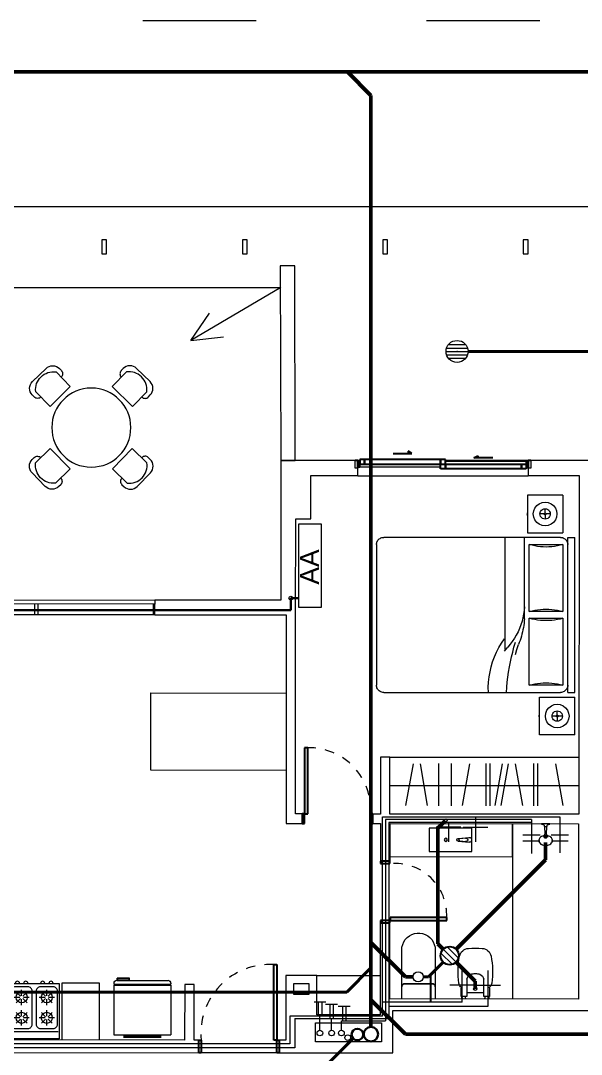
# Model space of a CAD drawing. Header units: millimetres. Extents: x 539 to 842, y -453 to -96.
# Drawn here: x 814.5 to 820.43, y -354.42 to -343.48 of the extents above; entities that cross this region are included whole.
import ezdxf

# ---------------------------------------------------------------- set-up
doc = ezdxf.new("R2010")
doc.units = ezdxf.units.MM
doc.header["$LTSCALE"] = 0.1
for name, pattern in [('ACAD_ISO02W100', [15, 12, -3]), ('ACAD_ISO03W100', [30, 12, -18]), ('CONTINUA', [0]), ('Trazo', [0.00635, 0.003175, -0.003175])]:
    doc.linetypes.add(name, pattern=pattern)
doc.layers.get('0').update_dxf_attribs({"lineweight": 5})
for name, color, linetype, lineweight in [('00-Agua Caliente', 1, 'Continuous', 20), ('00-Agua Fria', 5, 'ACAD_ISO02W100', 20), ('A-DETL-GENF', 7, 'Continuous', 5), ('A-DOOR', 7, 'Continuous', 5), ('A-DOOR-FRAM', 7, 'Continuous', 5), ('A-GLAZ', 7, 'Continuous', 5), ('A-GLAZ-CWMG', 7, 'Continuous', 5), ('A-GLAZ-SILL', 7, 'Continuous', 5), ('A-WALL', 7, 'Continuous', 5), ('Arq-Equipamiento', 250, 'Continuous', 5), ('MUEBLES', 250, 'Continuous', 5), ('P-SANR-FIXT', 7, 'Continuous', 5)]:
    doc.layers.add(name, color=color, linetype=linetype, lineweight=lineweight)
doc.layers.add('00-Pluvial', color=40, linetype='Continuous')
doc.layers.add('00-Secundario', color=24, linetype='Continuous')
doc.layers.add('00-Primario', color=7, linetype='Continuous', true_color=0xff2400)
doc.layers.add('A-DOOR-HDLN', color=5, linetype='Trazo', lineweight=5, true_color=0x0000ff)
doc.styles.get("Standard").update_dxf_attribs({"font": 'arial.ttf'})

# ---------------------------------------------------------------- blocks, each defined once
blk = doc.blocks.new('Family6 - Puerta OBLAK - Baño-2882893-1-TORRE-ARQ-PB')
at = {"layer": 'A-DOOR', "color": 8, "lineweight": 25}
for p, q in [((-0.3, 0.05), (-0.325, 0.05)), ((-0.325, 0.05), (-0.325, -0.05)), ((-0.3, -0.05), (-0.3, 0.05)), ((0.325, 0.05), (0.3, 0.05)), ((0.3, 0.05), (0.3, -0.05)), ((0.325, -0.05), (0.325, 0.05)), ((-0.325, -0.05), (-0.3, -0.05)), ((-0.3, -0.051), (-0.3, -0.651)), ((-0.268, -0.051), (-0.3, -0.051)), ((-0.268, -0.651), (-0.268, -0.051)), ((0.3, -0.05), (0.325, -0.05)), ((-0.3, -0.651), (-0.268, -0.651))]:
    blk.add_line(p, q, dxfattribs=at)
at = {"layer": 'A-DOOR-HDLN', "color": 8}
blk.add_arc((-0.244, -0.105), 0.546, 267.4017, 5.688, dxfattribs=at)
blk = doc.blocks.new('Family5 - Puerta OPBLAK - Dormitorio-2880729-1-TORRE-ARQ-PB')
at = {"layer": 'A-DOOR', "color": 8, "lineweight": 25}
for p, q in [((-0.35, 0.05), (-0.375, 0.05)), ((-0.375, 0.05), (-0.375, -0.05)), ((-0.35, -0.05), (-0.35, 0.05)), ((0.375, 0.05), (0.35, 0.05)), ((0.35, 0.05), (0.35, -0.05)), ((0.375, -0.05), (0.375, 0.05)), ((-0.375, -0.05), (-0.35, -0.05)), ((0.35, -0.05), (0.315, -0.05)), ((0.315, -0.05), (0.315, -0.75)), ((0.35, -0.75), (0.35, -0.05)), ((0.35, -0.05), (0.375, -0.05)), ((0.315, -0.75), (0.35, -0.75))]:
    blk.add_line(p, q, dxfattribs=at)
at = {"layer": 'A-DOOR-HDLN', "color": 8}
blk.add_arc((0.302, -0.097), 0.653, 175.8984, 271.164, dxfattribs=at)
blk = doc.blocks.new('Doors_Sliding_Milgard_Aluminum-Series_2-Panels - PV 2_50 X 2_10-2402500-1-TORRE-ARQ-PB')
at = {"layer": 'A-DOOR', "color": 8}
for p, q in [((1.192, 0.078), (-1.308, 0.078)), ((-1.308, 0.078), (-1.308, -0.035)), ((-1.308, 0.078), (1.192, 0.078)), ((1.192, -0.035), (1.192, 0.078)), ((-1.308, -0.035), (1.192, -0.035)), ((0.347, -0.138), (0.391, -0.113)), ((0.347, -0.138), (0.391, -0.164)), ((0.532, -0.138), (0.347, -0.138))]:
    blk.add_line(p, q, dxfattribs=at)
at = {"layer": 'A-DOOR-FRAM', "color": 8}
for p, q in [((-1.295, 0.078), (-1.295, -0.035)), ((-0.076, 0.078), (-0.076, -0.035)), ((-0.041, 0.078), (-0.041, -0.035)), ((1.171, 0.078), (1.171, -0.035))]:
    blk.add_line(p, q, dxfattribs=at)
blk = doc.blocks.new('Windows_Opening-Slide_UFME_Fenetre_Coulissante_2V - 1_20 x 1_80-1553890-1-TORRE-ARQ-PB')
at = {"layer": 'A-GLAZ', "color": 8, "lineweight": 25}
for p, q in [((-0.9, -0.078), (-0.9, 0.002)), ((-0.88, 0.008), (-0.83, 0.008)), ((-0.88, -0.04), (-0.88, 0.008)), ((-0.83, 0.008), (-0.025, 0.008)), ((-0.83, -0.04), (-0.83, 0.008)), ((-0.83, 0.008), (-0.83, -0.04)), ((-0.025, 0.008), (-0.025, -0.04)), ((-0.025, -0.04), (-0.025, 0.008)), ((-0.025, 0.008), (0.025, 0.008)), ((0.025, 0.008), (0.025, -0.04)), ((0.9, 0.002), (0.9, -0.078)), ((-0.93, -0.078), (-0.9, -0.078)), ((-0.88, -0.011), (-0.9, -0.011)), ((-0.9, -0.011), (-0.9, -0.069)), ((-0.9, -0.069), (-0.88, -0.069)), ((-0.83, -0.04), (-0.88, -0.04)), ((-0.88, -0.069), (-0.88, -0.04)), ((-0.025, -0.04), (-0.83, -0.04)), ((-0.528, -0.106), (-0.328, -0.106)), ((-0.368, -0.129), (-0.368, -0.106)), ((-0.328, -0.106), (-0.368, -0.129)), ((0.025, -0.04), (-0.025, -0.04)), ((0.025, -0.04), (-0.025, -0.04)), ((-0.025, -0.04), (-0.025, -0.088)), ((-0.025, -0.088), (0.025, -0.088)), ((0.83, -0.04), (0.025, -0.04)), ((0.025, -0.04), (0.025, -0.088)), ((0.025, -0.088), (0.025, -0.04)), ((0.025, -0.088), (0.83, -0.088)), ((0.83, -0.088), (0.83, -0.04)), ((0.88, -0.04), (0.83, -0.04)), ((0.83, -0.04), (0.83, -0.088)), ((0.83, -0.088), (0.88, -0.088)), ((0.9, -0.011), (0.88, -0.011)), ((0.88, -0.011), (0.88, -0.04)), ((0.88, -0.088), (0.88, -0.04)), ((0.88, -0.069), (0.9, -0.069)), ((0.9, -0.069), (0.9, -0.011)), ((0.9, -0.078), (0.93, -0.078)), ((0.328, -0.154), (0.368, -0.177)), ((0.528, -0.154), (0.328, -0.154)), ((0.368, -0.177), (0.368, -0.154))]:
    blk.add_line(p, q, dxfattribs=at)
at = {"layer": 'A-GLAZ', "color": 8}
for p, q in [((-0.9, -0.078), (-0.025, -0.078)), ((-0.88, -0.069), (-0.025, -0.069)), ((0.88, -0.011), (0.025, -0.011)), ((0.88, -0.078), (0.9, -0.078))]:
    blk.add_line(p, q, dxfattribs=at)
at = {"layer": 'A-GLAZ-SILL', "color": 8}
for p, q in [((-0.9, 0.078), (-0.9, 0.082)), ((0.9, 0.082), (-0.9, 0.082)), ((0.9, 0.082), (0.9, 0.078))]:
    blk.add_line(p, q, dxfattribs=at)
blk = doc.blocks.new('Family7 - Puerta OBLAK - Acceso-2885777-1-TORRE-ARQ-PB')
at = {"layer": 'A-DOOR', "color": 8, "lineweight": 25}
for p, q in [((-0.425, -0.067), (-0.425, 0.067)), ((-0.425, 0.067), (-0.4, 0.067)), ((-0.4, 0.067), (-0.4, -0.067)), ((0.4, -0.067), (0.4, 0.067)), ((0.4, 0.067), (0.425, 0.067)), ((0.425, 0.067), (0.425, -0.067)), ((-0.4, -0.067), (-0.425, -0.067)), ((-0.4, -0.067), (-0.369, -0.067)), ((-0.4, -0.867), (-0.4, -0.067)), ((-0.369, -0.067), (-0.369, -0.867)), ((0.425, -0.067), (0.4, -0.067)), ((-0.369, -0.867), (-0.4, -0.867))]:
    blk.add_line(p, q, dxfattribs=at)
at = {"layer": 'A-DOOR-HDLN', "color": 8}
blk.add_arc((-0.327, -0.138), 0.73, 266.6701, 5.5698, dxfattribs=at)
blk = doc.blocks.new('Cocina 51cm')
at = {"layer": 'MUEBLES', "color": 8}
for p, q in [((-0.255, -0.036), (0, -0.036)), ((-0.133, -0.104), (-0.133, -0.167)), ((0, -0.036), (0.255, -0.036)), ((0.133, -0.104), (0.133, -0.167)), ((-0.214, -0.185), (-0.151, -0.185)), ((-0.191, -0.127), (-0.146, -0.172)), ((-0.146, -0.197), (-0.191, -0.242)), ((-0.133, -0.203), (-0.133, -0.266)), ((-0.076, -0.127), (-0.121, -0.172)), ((-0.121, -0.197), (-0.076, -0.242)), ((-0.115, -0.185), (-0.052, -0.185)), ((0.052, -0.185), (0.115, -0.185)), ((0.076, -0.127), (0.121, -0.172)), ((0.121, -0.197), (0.076, -0.242)), ((0.133, -0.203), (0.133, -0.266)), ((0.191, -0.127), (0.146, -0.172)), ((0.146, -0.197), (0.191, -0.242)), ((0.151, -0.185), (0.214, -0.185)), ((-0.133, -0.32), (-0.133, -0.383)), ((0.133, -0.32), (0.133, -0.383)), ((-0.214, -0.401), (-0.151, -0.401)), ((-0.191, -0.343), (-0.146, -0.388)), ((-0.146, -0.413), (-0.191, -0.458)), ((-0.133, -0.419), (-0.133, -0.482)), ((-0.076, -0.343), (-0.121, -0.388)), ((-0.121, -0.413), (-0.076, -0.458)), ((-0.115, -0.401), (-0.052, -0.401)), ((0.052, -0.401), (0.115, -0.401)), ((0.076, -0.343), (0.121, -0.388)), ((0.121, -0.413), (0.076, -0.458)), ((0.133, -0.419), (0.133, -0.482)), ((0.191, -0.343), (0.146, -0.388)), ((0.146, -0.413), (0.191, -0.458)), ((0.151, -0.401), (0.214, -0.401))]:
    blk.add_line(p, q, dxfattribs=at)
blk.add_lwpolyline([(-0.265, 0.036), (0.265, 0.036), (0.265, -0.549), (-0.265, -0.549)], close=True, dxfattribs=at)
for points in [[(-0.201, -0.513), (-0.066, -0.513, 0.414214), (-0.021, -0.468), (-0.021, -0.117, 0.414214), (-0.066, -0.072), (-0.201, -0.072, 0.414214), (-0.246, -0.117), (-0.246, -0.468, 0.414214)], [(0.066, -0.513), (0.201, -0.513, 0.414214), (0.246, -0.468), (0.246, -0.117, 0.414214), (0.201, -0.072), (0.066, -0.072, 0.414214), (0.021, -0.117), (0.021, -0.468, 0.414214)]]:
    blk.add_lwpolyline(points, format="xyb", close=True, dxfattribs=at)
for centre in [(-0.133, -0.185), (0.133, -0.185), (-0.133, -0.401), (0.133, -0.401)]:
    blk.add_circle(centre, 0.0585, dxfattribs=at)
for centre in [(-0.178, -0.549), (-0.089, -0.549), (0.089, -0.549), (0.178, -0.549)]:
    blk.add_arc(centre, 0.0225, 180, 0, dxfattribs=at)
blk = doc.blocks.new('A$C2F886EFE')
at = {"layer": 'MUEBLES', "color": 8}
for p, q in [((0, 0.072), (0, 0.597)), ((0, 0.597), (0.6, 0.597)), ((0.1, 0.623), (0.498, 0.623)), ((0.1, 0.613), (0.498, 0.613)), ((0.6, 0.072), (0.6, 0.597)), ((0, 0.072), (0.6, 0.072)), ((0, 0.062), (0.6, 0.062)), ((0, 0.053), (0, 0.062)), ((0.006, 0.062), (0.006, 0.072)), ((0.032, 0.022), (0.568, 0.022)), ((0.034, 0.022), (0.034, 0)), ((0.04, 0.022), (0.04, 0.006)), ((0.04, 0.006), (0.159, 0.006)), ((0.159, 0.022), (0.159, 0.006)), ((0.165, 0.022), (0.165, 0)), ((0.594, 0.062), (0.594, 0.072)), ((0.6, 0.053), (0.6, 0.062)), ((0.165, 0), (0.034, 0))]:
    blk.add_line(p, q, dxfattribs=at)
for centre, start, end in [((0.032, 0.053), 180, 270), ((0.568, 0.053), 270, 0)]:
    blk.add_arc(centre, 0.0315, start, end, dxfattribs=at)
blk = doc.blocks.new('cama grande')
at = {"layer": 'MUEBLES'}
for p, q in [((584.99, 704.561), (585.015, 704.561)), ((584.99, 704.561), (584.99, 704.187)), ((585.015, 704.561), (585.39, 704.561)), ((585.127, 704.482), (585.101, 704.462)), ((585.157, 704.495), (585.127, 704.482)), ((585.19, 704.499), (585.157, 704.495)), ((585.222, 704.495), (585.19, 704.499)), ((585.252, 704.482), (585.222, 704.495)), ((585.278, 704.462), (585.252, 704.482)), ((585.39, 704.187), (585.39, 704.561)), ((585.44, 704.561), (587.08, 704.561)), ((585.44, 704.485), (585.44, 704.561)), ((585.44, 704.485), (585.516, 704.485)), ((585.44, 704.485), (587.08, 704.485)), ((585.47, 704.47), (585.462, 704.463)), ((585.478, 704.475), (585.47, 704.47)), ((585.487, 704.479), (585.478, 704.475)), ((585.496, 704.483), (585.487, 704.479)), ((585.506, 704.485), (585.496, 704.483)), ((585.516, 704.485), (585.506, 704.485)), ((587.013, 704.485), (587.003, 704.485)), ((587.003, 704.485), (587.08, 704.485)), ((587.023, 704.483), (587.013, 704.485)), ((587.032, 704.479), (587.023, 704.483)), ((587.041, 704.475), (587.032, 704.479)), ((587.05, 704.47), (587.041, 704.475)), ((587.057, 704.463), (587.05, 704.47)), ((587.08, 704.485), (587.08, 704.561)), ((585.069, 704.406), (585.065, 704.374)), ((585.065, 704.374), (585.069, 704.342)), ((585.082, 704.437), (585.069, 704.406)), ((585.101, 704.462), (585.082, 704.437)), ((585.137, 704.388), (585.135, 704.374)), ((585.18, 704.374), (585.135, 704.374)), ((585.135, 704.374), (585.137, 704.36)), ((585.142, 704.402), (585.137, 704.388)), ((585.137, 704.36), (585.142, 704.347)), ((585.151, 704.413), (585.142, 704.402)), ((585.162, 704.422), (585.151, 704.413)), ((585.176, 704.427), (585.162, 704.422)), ((585.19, 704.429), (585.176, 704.427)), ((585.181, 704.379), (585.18, 704.377)), ((585.18, 704.377), (585.18, 704.374)), ((585.18, 704.374), (585.18, 704.371)), ((585.18, 704.371), (585.181, 704.369)), ((585.183, 704.381), (585.181, 704.379)), ((585.181, 704.369), (585.183, 704.367)), ((585.185, 704.383), (585.183, 704.381)), ((585.183, 704.367), (585.185, 704.365)), ((585.187, 704.384), (585.185, 704.383)), ((585.185, 704.365), (585.187, 704.364)), ((585.19, 704.384), (585.187, 704.384)), ((585.187, 704.364), (585.19, 704.364)), ((585.19, 704.429), (585.19, 704.384)), ((585.204, 704.427), (585.19, 704.429)), ((585.192, 704.384), (585.19, 704.384)), ((585.19, 704.364), (585.192, 704.364)), ((585.19, 704.364), (585.19, 704.319)), ((585.195, 704.383), (585.192, 704.384)), ((585.192, 704.364), (585.195, 704.365)), ((585.197, 704.381), (585.195, 704.383)), ((585.195, 704.365), (585.197, 704.367)), ((585.198, 704.379), (585.197, 704.381)), ((585.197, 704.367), (585.198, 704.369)), ((585.199, 704.377), (585.198, 704.379)), ((585.198, 704.369), (585.199, 704.371)), ((585.2, 704.374), (585.199, 704.377)), ((585.199, 704.371), (585.2, 704.374)), ((585.2, 704.374), (585.245, 704.374)), ((585.217, 704.422), (585.204, 704.427)), ((585.229, 704.413), (585.217, 704.422)), ((585.237, 704.402), (585.229, 704.413)), ((585.243, 704.388), (585.237, 704.402)), ((585.237, 704.347), (585.243, 704.36)), ((585.245, 704.374), (585.243, 704.388)), ((585.243, 704.36), (585.245, 704.374)), ((585.298, 704.437), (585.278, 704.462)), ((585.311, 704.406), (585.298, 704.437)), ((585.315, 704.374), (585.311, 704.406)), ((585.311, 704.342), (585.315, 704.374)), ((585.442, 704.429), (585.44, 704.419)), ((585.44, 704.419), (585.44, 704.409)), ((585.44, 703.838), (585.44, 704.409)), ((585.446, 704.438), (585.442, 704.429)), ((585.45, 704.447), (585.446, 704.438)), ((585.456, 704.455), (585.45, 704.447)), ((585.462, 704.463), (585.456, 704.455)), ((586.224, 704.434), (585.516, 704.434)), ((585.524, 704.405), (585.516, 704.434)), ((585.516, 704.434), (585.516, 704.079)), ((585.53, 704.376), (585.524, 704.405)), ((585.535, 704.346), (585.53, 704.376)), ((586.21, 704.376), (586.205, 704.346)), ((586.216, 704.405), (586.21, 704.376)), ((586.224, 704.434), (586.216, 704.405)), ((586.224, 704.079), (586.224, 704.434)), ((587.003, 704.434), (586.295, 704.434)), ((586.295, 704.434), (586.295, 704.079)), ((586.303, 704.405), (586.295, 704.434)), ((586.309, 704.376), (586.303, 704.405)), ((586.314, 704.346), (586.309, 704.376)), ((586.989, 704.376), (586.984, 704.346)), ((586.996, 704.405), (586.989, 704.376)), ((587.003, 704.434), (586.996, 704.405)), ((587.003, 704.079), (587.003, 704.434)), ((587.064, 704.455), (587.057, 704.463)), ((587.069, 704.447), (587.064, 704.455)), ((587.074, 704.438), (587.069, 704.447)), ((587.077, 704.429), (587.074, 704.438)), ((587.079, 704.419), (587.077, 704.429)), ((587.08, 704.409), (587.079, 704.419)), ((587.08, 704.409), (587.08, 704.028)), ((587.503, 704.434), (587.128, 704.434)), ((587.128, 704.059), (587.128, 704.434)), ((587.295, 704.367), (587.265, 704.355)), ((587.328, 704.371), (587.295, 704.367)), ((587.36, 704.367), (587.328, 704.371)), ((587.39, 704.355), (587.36, 704.367)), ((587.528, 704.434), (587.503, 704.434)), ((587.528, 704.434), (587.528, 704.059)), ((585.069, 704.342), (585.082, 704.312)), ((585.082, 704.312), (585.101, 704.286)), ((585.101, 704.286), (585.127, 704.266)), ((585.127, 704.266), (585.157, 704.253)), ((585.142, 704.347), (585.151, 704.335)), ((585.151, 704.335), (585.162, 704.326)), ((585.157, 704.253), (585.19, 704.249)), ((585.162, 704.326), (585.176, 704.321)), ((585.176, 704.321), (585.19, 704.319)), ((585.19, 704.319), (585.204, 704.321)), ((585.19, 704.249), (585.222, 704.253)), ((585.204, 704.321), (585.217, 704.326)), ((585.217, 704.326), (585.229, 704.335)), ((585.222, 704.253), (585.252, 704.266)), ((585.229, 704.335), (585.237, 704.347)), ((585.252, 704.266), (585.278, 704.286)), ((585.278, 704.286), (585.298, 704.312)), ((585.298, 704.312), (585.311, 704.342)), ((585.539, 704.317), (585.535, 704.346)), ((585.541, 704.287), (585.539, 704.317)), ((585.541, 704.257), (585.541, 704.287)), ((585.541, 704.227), (585.541, 704.257)), ((586.202, 704.317), (586.199, 704.287)), ((586.199, 704.287), (586.199, 704.257)), ((586.199, 704.257), (586.199, 704.227)), ((586.205, 704.346), (586.202, 704.317)), ((586.318, 704.317), (586.314, 704.346)), ((586.32, 704.287), (586.318, 704.317)), ((586.321, 704.257), (586.32, 704.287)), ((586.32, 704.227), (586.321, 704.257)), ((586.979, 704.287), (586.978, 704.257)), ((586.978, 704.257), (586.979, 704.227)), ((586.981, 704.317), (586.979, 704.287)), ((586.984, 704.346), (586.981, 704.317)), ((587.207, 704.279), (587.203, 704.246)), ((587.22, 704.309), (587.207, 704.279)), ((587.239, 704.335), (587.22, 704.309)), ((587.265, 704.355), (587.239, 704.335)), ((587.275, 704.261), (587.273, 704.246)), ((587.28, 704.274), (587.275, 704.261)), ((587.289, 704.285), (587.28, 704.274)), ((587.3, 704.294), (587.289, 704.285)), ((587.314, 704.3), (587.3, 704.294)), ((587.328, 704.301), (587.314, 704.3)), ((587.319, 704.251), (587.318, 704.249)), ((587.321, 704.253), (587.319, 704.251)), ((587.323, 704.255), (587.321, 704.253)), ((587.325, 704.256), (587.323, 704.255)), ((587.328, 704.256), (587.325, 704.256)), ((587.328, 704.301), (587.328, 704.256)), ((587.342, 704.3), (587.328, 704.301)), ((587.33, 704.256), (587.328, 704.256)), ((587.333, 704.255), (587.33, 704.256)), ((587.335, 704.253), (587.333, 704.255)), ((587.336, 704.251), (587.335, 704.253)), ((587.337, 704.249), (587.336, 704.251)), ((587.355, 704.294), (587.342, 704.3)), ((587.367, 704.285), (587.355, 704.294)), ((587.375, 704.274), (587.367, 704.285)), ((587.381, 704.261), (587.375, 704.274)), ((587.383, 704.246), (587.381, 704.261)), ((587.416, 704.335), (587.39, 704.355)), ((587.436, 704.309), (587.416, 704.335)), ((587.448, 704.279), (587.436, 704.309)), ((587.453, 704.246), (587.448, 704.279)), ((584.99, 704.187), (585.39, 704.187)), ((585.179, 704.187), (585.179, 704.187)), ((585.179, 704.187), (585.179, 704.184)), ((585.179, 704.184), (585.179, 704.187)), ((585.179, 704.184), (585.179, 704.187)), ((585.179, 704.184), (585.179, 704.184)), ((585.179, 704.184), (585.179, 704.184)), ((585.18, 704.184), (585.179, 704.184)), ((585.18, 704.184), (585.18, 704.187)), ((585.18, 704.184), (585.181, 704.184)), ((585.181, 704.184), (585.181, 704.187)), ((585.181, 704.184), (585.182, 704.184)), ((585.182, 704.184), (585.182, 704.187)), ((585.182, 704.184), (585.183, 704.184)), ((585.183, 704.184), (585.183, 704.187)), ((585.183, 704.184), (585.184, 704.184)), ((585.184, 704.184), (585.184, 704.187)), ((585.184, 704.184), (585.185, 704.184)), ((585.185, 704.184), (585.185, 704.187)), ((585.185, 704.184), (585.187, 704.184)), ((585.187, 704.184), (585.187, 704.187)), ((585.187, 704.184), (585.189, 704.184)), ((585.189, 704.184), (585.189, 704.187)), ((585.189, 704.184), (585.19, 704.184)), ((585.19, 704.184), (585.19, 704.187)), ((585.19, 704.184), (585.192, 704.184)), ((585.192, 704.184), (585.192, 704.187)), ((585.192, 704.184), (585.193, 704.184)), ((585.193, 704.184), (585.193, 704.187)), ((585.193, 704.184), (585.195, 704.184)), ((585.195, 704.184), (585.195, 704.187)), ((585.195, 704.184), (585.196, 704.184)), ((585.196, 704.184), (585.196, 704.187)), ((585.196, 704.184), (585.197, 704.184)), ((585.197, 704.184), (585.197, 704.187)), ((585.197, 704.184), (585.199, 704.184)), ((585.199, 704.184), (585.199, 704.187)), ((585.199, 704.184), (585.2, 704.184)), ((585.2, 704.184), (585.2, 704.187)), ((585.2, 704.184), (585.2, 704.187)), ((585.2, 704.184), (585.2, 704.184)), ((585.201, 704.184), (585.2, 704.184)), ((585.201, 704.184), (585.201, 704.187)), ((585.201, 704.184), (585.201, 704.187)), ((585.201, 704.187), (585.201, 704.184)), ((585.201, 704.184), (585.201, 704.184)), ((585.201, 704.184), (585.201, 704.184)), ((585.39, 704.187), (585.39, 704.187)), ((585.53, 704.137), (585.535, 704.167)), ((585.535, 704.167), (585.539, 704.197)), ((585.539, 704.197), (585.541, 704.227)), ((586.199, 704.227), (586.202, 704.197)), ((586.202, 704.197), (586.205, 704.167)), ((586.205, 704.167), (586.21, 704.137)), ((586.309, 704.137), (586.314, 704.167)), ((586.314, 704.167), (586.318, 704.197)), ((586.318, 704.197), (586.32, 704.227)), ((586.979, 704.227), (586.981, 704.197)), ((586.981, 704.197), (586.984, 704.167)), ((586.984, 704.167), (586.989, 704.137)), ((587.203, 704.246), (587.207, 704.214)), ((587.207, 704.214), (587.22, 704.184)), ((587.22, 704.184), (587.239, 704.158)), ((587.239, 704.158), (587.265, 704.138)), ((587.318, 704.246), (587.273, 704.246)), ((587.273, 704.246), (587.275, 704.232)), ((587.275, 704.232), (587.28, 704.219)), ((587.28, 704.219), (587.289, 704.208)), ((587.289, 704.208), (587.3, 704.199)), ((587.3, 704.199), (587.314, 704.193)), ((587.314, 704.193), (587.328, 704.191)), ((587.318, 704.249), (587.318, 704.246)), ((587.318, 704.246), (587.318, 704.244)), ((587.318, 704.244), (587.319, 704.241)), ((587.319, 704.241), (587.321, 704.239)), ((587.321, 704.239), (587.323, 704.238)), ((587.323, 704.238), (587.325, 704.237)), ((587.325, 704.237), (587.328, 704.236)), ((587.328, 704.236), (587.33, 704.237)), ((587.328, 704.236), (587.328, 704.191)), ((587.328, 704.191), (587.342, 704.193)), ((587.33, 704.237), (587.333, 704.238)), ((587.333, 704.238), (587.335, 704.239)), ((587.335, 704.239), (587.336, 704.241)), ((587.336, 704.241), (587.337, 704.244)), ((587.338, 704.246), (587.337, 704.249)), ((587.337, 704.244), (587.338, 704.246)), ((587.338, 704.246), (587.383, 704.246)), ((587.342, 704.193), (587.355, 704.199)), ((587.355, 704.199), (587.367, 704.208)), ((587.367, 704.208), (587.375, 704.219)), ((587.375, 704.219), (587.381, 704.232)), ((587.381, 704.232), (587.383, 704.246)), ((587.39, 704.138), (587.416, 704.158)), ((587.416, 704.158), (587.436, 704.184)), ((587.436, 704.184), (587.448, 704.214)), ((587.448, 704.214), (587.453, 704.246)), ((585.516, 704.079), (585.524, 704.108)), ((585.516, 704.079), (586.224, 704.079)), ((585.524, 704.108), (585.53, 704.137)), ((586.21, 704.137), (586.216, 704.108)), ((586.216, 704.108), (586.224, 704.079)), ((586.295, 704.079), (586.303, 704.108)), ((586.295, 704.079), (587.003, 704.079)), ((586.303, 704.108), (586.309, 704.137)), ((586.989, 704.137), (586.996, 704.108)), ((586.996, 704.108), (587.003, 704.079)), ((587.528, 704.059), (587.128, 704.059)), ((587.128, 704.059), (587.128, 704.059)), ((587.265, 704.138), (587.295, 704.126)), ((587.295, 704.126), (587.328, 704.121)), ((587.316, 704.056), (587.316, 704.059)), ((587.316, 704.059), (587.316, 704.056)), ((587.316, 704.056), (587.317, 704.056)), ((587.316, 704.056), (587.316, 704.056)), ((587.317, 704.056), (587.317, 704.059)), ((587.317, 704.056), (587.317, 704.059)), ((587.318, 704.056), (587.317, 704.056)), ((587.317, 704.056), (587.317, 704.056)), ((587.318, 704.056), (587.318, 704.059)), ((587.319, 704.056), (587.318, 704.056)), ((587.319, 704.056), (587.319, 704.059)), ((587.32, 704.056), (587.319, 704.056)), ((587.32, 704.056), (587.32, 704.059)), ((587.321, 704.056), (587.32, 704.056)), ((587.321, 704.056), (587.321, 704.059)), ((587.323, 704.056), (587.321, 704.056)), ((587.323, 704.056), (587.323, 704.059)), ((587.324, 704.056), (587.323, 704.056)), ((587.324, 704.056), (587.324, 704.059)), ((587.326, 704.056), (587.324, 704.056)), ((587.326, 704.056), (587.326, 704.059)), ((587.327, 704.056), (587.326, 704.056)), ((587.327, 704.056), (587.327, 704.059)), ((587.329, 704.056), (587.327, 704.056)), ((587.328, 704.121), (587.36, 704.126)), ((587.329, 704.056), (587.329, 704.059)), ((587.331, 704.056), (587.329, 704.056)), ((587.331, 704.056), (587.331, 704.059)), ((587.332, 704.056), (587.331, 704.056)), ((587.332, 704.056), (587.332, 704.059)), ((587.333, 704.056), (587.332, 704.056)), ((587.333, 704.056), (587.333, 704.059)), ((587.335, 704.056), (587.333, 704.056)), ((587.335, 704.056), (587.335, 704.059)), ((587.336, 704.056), (587.335, 704.056)), ((587.336, 704.056), (587.336, 704.059)), ((587.337, 704.056), (587.336, 704.056)), ((587.337, 704.056), (587.337, 704.059)), ((587.338, 704.056), (587.337, 704.056)), ((587.338, 704.056), (587.338, 704.059)), ((587.338, 704.056), (587.338, 704.059)), ((587.338, 704.056), (587.339, 704.056)), ((587.338, 704.056), (587.338, 704.056)), ((587.339, 704.059), (587.339, 704.059)), ((587.339, 704.059), (587.339, 704.056)), ((587.339, 704.056), (587.339, 704.059)), ((587.339, 704.056), (587.339, 704.056)), ((587.36, 704.126), (587.39, 704.138)), ((585.842, 703.931), (585.893, 703.947)), ((585.893, 703.947), (585.945, 703.965)), ((585.92, 703.916), (585.972, 703.931)), ((585.967, 703.973), (585.945, 703.965)), ((585.989, 703.981), (585.967, 703.973)), ((586.013, 703.921), (585.98, 703.899)), ((586.011, 703.988), (585.989, 703.981)), ((586.034, 703.995), (586.011, 703.988)), ((586.047, 703.941), (586.013, 703.921)), ((586.057, 704.001), (586.034, 703.995)), ((586.082, 703.96), (586.047, 703.941)), ((586.079, 704.007), (586.057, 704.001)), ((586.102, 704.012), (586.079, 704.007)), ((586.117, 703.976), (586.082, 703.96)), ((586.126, 704.016), (586.102, 704.012)), ((586.154, 703.99), (586.117, 703.976)), ((586.149, 704.02), (586.126, 704.016)), ((586.172, 704.023), (586.149, 704.02)), ((586.192, 704.002), (586.154, 703.99)), ((586.196, 704.026), (586.172, 704.023)), ((586.23, 704.012), (586.192, 704.002)), ((586.219, 704.028), (586.196, 704.026)), ((586.219, 704.028), (586.346, 704.028)), ((586.268, 704.019), (586.23, 704.012)), ((586.307, 704.025), (586.268, 704.019)), ((586.346, 704.028), (586.307, 704.025)), ((586.346, 704.028), (587.08, 704.028)), ((587.08, 704.028), (587.08, 703.825)), ((585.44, 703.838), (585.494, 703.841)), ((585.44, 703.646), (585.44, 703.838)), ((585.494, 703.841), (585.548, 703.846)), ((585.548, 703.846), (585.601, 703.853)), ((585.601, 703.853), (585.655, 703.86)), ((585.655, 703.86), (585.709, 703.869)), ((585.709, 703.869), (585.762, 703.879)), ((585.762, 703.879), (585.815, 703.89)), ((585.815, 703.89), (585.867, 703.903)), ((585.867, 703.903), (585.92, 703.916)), ((585.876, 703.817), (585.919, 703.85)), ((585.894, 703.825), (587.08, 703.825)), ((585.949, 703.876), (585.919, 703.85)), ((585.98, 703.899), (585.949, 703.876)), ((585.961, 703.786), (586.006, 703.817)), ((587.08, 703.825), (587.08, 702.538)), ((585.764, 703.691), (585.815, 703.71)), ((585.815, 703.71), (585.865, 703.733)), ((585.865, 703.733), (585.914, 703.758)), ((585.914, 703.758), (585.961, 703.786)), ((585.44, 703.646), (585.495, 703.645)), ((585.44, 702.538), (585.44, 703.646)), ((585.495, 703.645), (585.549, 703.648)), ((585.549, 703.648), (585.604, 703.654)), ((585.604, 703.654), (585.658, 703.663)), ((585.658, 703.663), (585.711, 703.676)), ((585.711, 703.676), (585.764, 703.691)), ((585.44, 702.538), (585.44, 702.528)), ((585.44, 702.528), (585.442, 702.518)), ((585.442, 702.518), (585.446, 702.508)), ((585.446, 702.508), (585.45, 702.5)), ((587.069, 702.5), (587.074, 702.508)), ((587.074, 702.508), (587.077, 702.518)), ((587.077, 702.518), (587.079, 702.528)), ((587.079, 702.528), (587.08, 702.538)), ((585.45, 702.5), (585.456, 702.491)), ((585.456, 702.491), (585.462, 702.484)), ((585.462, 702.484), (585.47, 702.477)), ((585.47, 702.477), (585.478, 702.472)), ((585.478, 702.472), (585.487, 702.467)), ((585.487, 702.467), (585.496, 702.464)), ((585.496, 702.464), (585.506, 702.462)), ((585.506, 702.462), (585.516, 702.461)), ((587.003, 702.461), (585.516, 702.461)), ((587.003, 702.461), (587.013, 702.462)), ((587.013, 702.462), (587.023, 702.464)), ((587.023, 702.464), (587.032, 702.467)), ((587.032, 702.467), (587.041, 702.472)), ((587.041, 702.472), (587.05, 702.477)), ((587.05, 702.477), (587.057, 702.484)), ((587.057, 702.484), (587.064, 702.491)), ((587.064, 702.491), (587.069, 702.5))]:
    blk.add_line(p, q, dxfattribs=at)
blk = doc.blocks.new('mesad')
at = {"layer": 'MUEBLES'}
for points in [[(-0.324, 0.533), (-0.324, 0.533, 0.414214), (-0.324, 0.604), (-0.345, 0.624, 0.414214), (-0.487, 0.622), (-0.626, 0.479, 0.414214), (-0.624, 0.337), (-0.603, 0.317, 0.414214), (-0.533, 0.318), (-0.533, 0.318)], [(0.324, 0.533), (0.324, 0.533, -0.414214), (0.324, 0.604), (0.345, 0.624, -0.414214), (0.487, 0.622), (0.626, 0.479, -0.414214), (0.624, 0.337), (0.603, 0.317, -0.414214), (0.533, 0.318), (0.533, 0.318)], [(-0.533, -0.324), (-0.533, -0.324, 0.414214), (-0.604, -0.324), (-0.624, -0.345, 0.414214), (-0.622, -0.487), (-0.479, -0.626, 0.414214), (-0.337, -0.624), (-0.317, -0.603, 0.414214), (-0.318, -0.533), (-0.318, -0.533)], [(0.533, -0.324), (0.533, -0.324, -0.414214), (0.604, -0.324), (0.624, -0.345, -0.414214), (0.622, -0.487), (0.479, -0.626, -0.414214), (0.337, -0.624), (0.317, -0.603, -0.414214), (0.318, -0.533), (0.318, -0.533)]]:
    blk.add_lwpolyline(points, format="xyb", dxfattribs=at)
for points in [[(-0.589, 0.373), (-0.434, 0.222), (-0.225, 0.437), (-0.38, 0.588, 0.490132)], [(0.589, 0.373), (0.434, 0.222), (0.225, 0.437), (0.38, 0.588, -0.490132)], [(-0.373, -0.589), (-0.222, -0.434), (-0.437, -0.225), (-0.588, -0.38, 0.490132)], [(0.373, -0.589), (0.222, -0.434), (0.437, -0.225), (0.588, -0.38, -0.490132)]]:
    blk.add_lwpolyline(points, format="xyb", close=True, dxfattribs=at)
at = {"layer": 'MUEBLES', "ltscale": 1e-05}
blk.add_circle((0, 0), 0.418, dxfattribs=at)
blk = doc.blocks.new('Shower-Valve_Trim-KOHLER-Alteo-K-TS45106 - 2_5 GPM_ 2BZ-Oil-Rubed Nickel-V7-2-TORRE-ARQ- PB _-2_14_')
at = {"layer": 'P-SANR-FIXT', "color": 8}
for p, q in [((2.517, -14.261), (2.506, -14.304)), ((2.506, -14.304), (2.51, -14.304)), ((2.527, -14.218), (2.517, -14.261)), ((2.53, -14.22), (2.527, -14.218)), ((2.527, -14.281), (2.542, -14.282)), ((2.549, -14.254), (2.535, -14.249)), ((2.543, -14.282), (2.544, -14.279)), ((2.544, -14.279), (2.549, -14.258)), ((2.544, -14.279), (2.623, -14.298)), ((2.549, -14.258), (2.55, -14.255)), ((2.628, -14.278), (2.549, -14.258)), ((2.623, -14.298), (2.628, -14.299)), ((2.627, -14.301), (2.635, -14.303)), ((2.628, -14.278), (2.632, -14.279)), ((2.641, -14.279), (2.633, -14.277)), ((2.635, -14.303), (2.64, -14.304)), ((2.641, -14.279), (2.646, -14.28))]:
    blk.add_line(p, q, dxfattribs=at)
for centre, radius, start, end in [((2.509, -14.301), 0.00318, 277.4957, 325.5988), ((2.327, -14.176), 0.224, 325.5988, 331.624), ((2.527, -14.284), 0.00308, 84.7921, 151.624), ((2.529, -14.223), 0.00317, 6.8897, 54.9928), ((2.31, -14.249), 0.224, 0.8645, 6.8897), ((2.536, -14.246), 0.00308, 180.8645, 247.6964), ((2.542, -14.281), 0.000995, 264.7921, 346.2443), ((2.549, -14.255), 0.000995, 346.2443, 67.6964), ((2.629, -14.294), 0.00706, 209.1801, 256.2443), ((2.632, -14.284), 0.00706, 76.2443, 123.3084), ((2.725, -14.313), 0.0905, 173.6216, 201.4054), ((2.653, -14.298), 0.0156, 203.2443, 228.688), ((2.642, -14.296), 0.00848, 256.2443, 285.4027), ((2.726, -14.311), 0.0905, 131.0831, 158.8669), ((2.655, -14.292), 0.0156, 103.8005, 129.2443), ((2.641, -14.293), 0.0119, 285.4027, 336.4121), ((2.636, -14.329), 0.0206, 46.321, 64.7244), ((2.644, -14.288), 0.00848, 47.0858, 76.2443), ((2.642, -14.291), 0.0119, 356.0764, 47.0858), ((2.639, -14.291), 0.0148, 333.9603, 346.2443), ((2.639, -14.291), 0.0148, 346.2443, 358.5282), ((2.654, -14.256), 0.0206, 267.7641, 286.1675), ((2.697, -14.279), 0.0469, 98.1333, 131.0831), ((2.696, -14.272), 0.0399, 63.1676, 98.1333), ((2.696, -14.272), 0.0408, 36.2532, 63.1676), ((2.676, -14.287), 0.0652, 13.9057, 36.2532), ((2.642, -14.292), 0.0998, 333.2748, 346.2443), ((2.655, -14.292), 0.0869, 359.2137, 13.9057), ((2.642, -14.292), 0.0998, 346.2443, 359.2137), ((2.685, -14.329), 0.0469, 201.4054, 234.3552), ((2.681, -14.335), 0.0399, 234.3552, 269.3209), ((2.681, -14.334), 0.0408, 269.3209, 296.2353), ((2.67, -14.312), 0.0652, 296.2353, 318.5828), ((2.653, -14.298), 0.0869, 318.5828, 333.2748)]:
    blk.add_arc(centre, radius, start, end, dxfattribs=at)
for centre, major_axis, start_param, end_param in [((2.63, -14.289), (0.0025, 0.01), 3.141593, 4.712389), ((2.63, -14.289), (0.0025, 0.01), 4.712389, 6.283185), ((2.65, -14.294), (0.0042, 0.0171), 2.888228, 4.712389), ((2.65, -14.294), (0.00241, 0.00985), 3.041039, 4.712389), ((2.65, -14.294), (0.0042, 0.0171), 4.712389, 6.53655), ((2.65, -14.294), (0.00241, 0.00985), 4.712389, 6.383739)]:
    blk.add_ellipse(centre, major_axis=major_axis, ratio=0.707107, start_param=start_param, end_param=end_param, dxfattribs=at)
for points in [[(2.639, -14.291), (2.639, -14.293), (2.638, -14.296), (2.635, -14.299), (2.632, -14.301), (2.629, -14.302), (2.628, -14.301), (2.627, -14.301)], [(2.639, -14.291), (2.64, -14.29), (2.64, -14.287), (2.639, -14.282), (2.637, -14.279), (2.635, -14.278), (2.634, -14.277), (2.633, -14.277)]]:
    blk.add_open_spline(points, degree=3, knots=[1.570796, 1.570796, 1.570796, 1.570796, 1.963495, 2.356194, 2.748894, 2.945243, 3.141593, 3.141593, 3.141593, 3.141593], dxfattribs=at)
blk = doc.blocks.new('Sanitary_Toilets_Ceramica-Catalano_Zero-70-One-Piece-Close-Coupled-Syphonic - Default-V1-2-TORRE-ARQ- PB _-2_14_')
at = {"layer": 'A-DETL-GENF', "color": 8}
for p, q in [((0.044, 0.177), (0.001, 0.177)), ((0.089, 0.177), (0.044, 0.177)), ((0.133, 0.177), (0.089, 0.177)), ((0.133, 0.177), (0.142, 0.176)), ((0.524, 0.177), (0.133, 0.177)), ((0.142, 0.176), (0.133, 0.177)), ((0.142, 0.176), (0.151, 0.171)), ((0.151, 0.171), (0.142, 0.176)), ((0.151, 0.171), (0.157, 0.165)), ((0.157, 0.165), (0.151, 0.171)), ((0.157, 0.165), (0.162, 0.156)), ((0.162, 0.156), (0.157, 0.165)), ((0.162, 0.156), (0.163, 0.147)), ((0.163, 0.147), (0.162, 0.156)), ((0.163, 0.147), (0.163, -0.147)), ((0.163, 0.098), (0.163, 0.147)), ((0.553, 0.175), (0.524, 0.177)), ((0.581, 0.167), (0.553, 0.175)), ((0.608, 0.156), (0.581, 0.167)), ((0.633, 0.14), (0.608, 0.156)), ((0.654, 0.12), (0.633, 0.14)), ((0.672, 0.097), (0.654, 0.12)), ((0.163, 0.049), (0.163, 0.098)), ((0.163, 0), (0.163, 0.049)), ((0.686, 0.071), (0.672, 0.097)), ((0.696, 0.043), (0.686, 0.071)), ((0.7, 0.015), (0.696, 0.043)), ((0.7, -0.015), (0.7, 0.015)), ((0.163, -0.049), (0.163, 0)), ((0.163, -0.098), (0.163, -0.049)), ((0.163, -0.147), (0.163, -0.098)), ((0.654, -0.12), (0.672, -0.097)), ((0.672, -0.097), (0.686, -0.071)), ((0.686, -0.071), (0.696, -0.043)), ((0.696, -0.043), (0.7, -0.015)), ((0.001, -0.177), (0.044, -0.177)), ((0.044, -0.177), (0.089, -0.177)), ((0.089, -0.177), (0.133, -0.177)), ((0.142, -0.176), (0.133, -0.177)), ((0.133, -0.177), (0.142, -0.176)), ((0.133, -0.177), (0.524, -0.177)), ((0.151, -0.171), (0.142, -0.176)), ((0.142, -0.176), (0.151, -0.171)), ((0.157, -0.165), (0.151, -0.171)), ((0.151, -0.171), (0.157, -0.165)), ((0.162, -0.156), (0.157, -0.165)), ((0.157, -0.165), (0.162, -0.156)), ((0.163, -0.147), (0.162, -0.156)), ((0.162, -0.156), (0.163, -0.147)), ((0.524, -0.177), (0.553, -0.175)), ((0.553, -0.175), (0.581, -0.167)), ((0.581, -0.167), (0.608, -0.156)), ((0.608, -0.156), (0.633, -0.14)), ((0.633, -0.14), (0.654, -0.12))]:
    blk.add_line(p, q, dxfattribs=at)
blk = doc.blocks.new('Vitreous china bidet _ Debba _ Roca _ 355994xx0 - White - Debba- Roca-2705266-2-TORRE-ARQ- PB _-2_14_')
at = {"layer": 'P-SANR-FIXT', "color": 8}
for p, q in [((0.036, 0.08), (0.036, 0.262)), ((0.214, 0.262), (0.214, 0.08)), ((-0.024, 0.169), (-0.024, 0.08)), ((0.036, 0.116), (0.214, 0.116)), ((0.274, 0.08), (0.274, 0.169)), ((-0.024, 0.08), (-0.019, 0.08)), ((-0.019, 0.08), (-0.019, 0.06)), ((-0.019, 0.08), (0.022, 0.08)), ((-0.019, 0.06), (-0.006, 0.06)), ((-0.006, 0.06), (-0.006, 0.051)), ((0.022, 0.08), (0.036, 0.08)), ((0.022, 0.06), (0.022, 0.08)), ((0.026, 0.06), (0.022, 0.06)), ((0.026, 0.051), (0.026, 0.06)), ((0.214, 0.08), (0.228, 0.08)), ((0.224, 0.06), (0.228, 0.06)), ((0.224, 0.051), (0.224, 0.06)), ((0.228, 0.08), (0.269, 0.08)), ((0.228, 0.06), (0.228, 0.08)), ((0.256, 0.051), (0.256, 0.06)), ((0.256, 0.06), (0.269, 0.06)), ((0.269, 0.06), (0.269, 0.08)), ((0.269, 0.08), (0.274, 0.08))]:
    blk.add_line(p, q, dxfattribs=at)
for centre, radius, start, end in [((0.058, 0.487), 0.101, 93.8692, 168.7556), ((0.125, -0.511), 1.101, 86.1308, 93.8692), ((0.192, 0.487), 0.101, 11.2444, 86.1308), ((0.809, 0.337), 0.867, 168.7556, 187.8739), ((-0.559, 0.337), 0.867, 352.1261, 11.2444), ((0.1, 0.253), 0.0649, 110.1691, 171.8309), ((0.129, 0.135), 0.186, 91.3288, 106.151), ((0.121, 0.135), 0.186, 73.849, 88.6712), ((0.15, 0.253), 0.0649, 8.1691, 69.8309), ((0.009, 0.227), 0.0594, 187.8739, 225.1331), ((-0.041, 0.169), 0.0175, 0, 63.7001), ((0.125, 0.161), 0.0175, 0, 180), ((0.125, 0.161), 0.0175, 180, 0), ((0.29, 0.169), 0.0167, 126.2715, 179.7285), ((0.241, 0.227), 0.0594, 311.2548, 352.1261)]:
    blk.add_arc(centre, radius, start, end, dxfattribs=at)
blk = doc.blocks.new('Bacha 45x25cm')
at = {"layer": 'MUEBLES', "color": 8}
for p, q in [((0.112, 0.146), (0.099, 0.028)), ((0.106, 0.062), (0.113, 0.127)), ((0.137, 0.126), (0.144, 0.062)), ((0.138, 0.146), (0.151, 0.028))]:
    blk.add_line(p, q, dxfattribs=at)
blk.add_lwpolyline([(0, 0.45), (0.25, 0.45), (0.25, 0), (0, 0)], close=True, dxfattribs=at)
blk.add_circle((0.125, 0.275), 0.0166, dxfattribs=at)
for centre, radius, start, end in [((0.125, 0.146), 0.0134, 0, 180), ((0.125, 0.126), 0.0117, 360, 173.6414), ((0.125, 0.028), 0.0256, 168.1721, 11.8279), ((0.125, 0.062), 0.0188, 167.2829, 12.8468)]:
    blk.add_arc(centre, radius, start, end, dxfattribs=at)
blk = doc.blocks.new('Montante rectangular - 50 x 150mm-1800504-02 Torre PB')
at = {"layer": 'A-GLAZ-CWMG', "color": 8}
for p, q in [((-0.025, 0.075), (0.025, 0.075)), ((-0.025, -0.075), (-0.025, 0.075)), ((0.025, 0.075), (0.025, -0.075)), ((0.025, -0.075), (-0.025, -0.075))]:
    blk.add_line(p, q, dxfattribs=at)
blk = doc.blocks.new('T1-PB-2020')
at = {"color": 8}
for p, q in [((4127.451, 1267.486), (4087.649, 1267.486)), ((4108.235, 1266.631), (4112.717, 1266.631))]:
    blk.add_line(p, q, dxfattribs=at)
at = {"color": 8, "lineweight": 5}
for p, q in [((4112.717, 1264.8), (4112.716, 1263.324)), ((4113.501, 1264.8), (4112.717, 1264.8)), ((4113.501, 1264.72), (4113.501, 1264.8)), ((4113.531, 1264.72), (4113.501, 1264.72)), ((4113.531, 1264.644), (4113.531, 1264.72)), ((4115.361, 1264.72), (4115.331, 1264.72)), ((4115.331, 1264.72), (4115.331, 1264.644)), ((4116.068, 1264.8), (4115.361, 1264.8)), ((4115.361, 1264.8), (4115.361, 1264.72)), ((4113.032, 1264.644), (4113.531, 1264.644)), ((4113.032, 1264.185), (4113.032, 1264.644)), ((4115.331, 1264.644), (4115.871, 1264.644)), ((4115.871, 1264.644), (4115.868, 1261.059)), ((4112.872, 1263.168), (4112.873, 1264.185)), ((4112.873, 1264.185), (4113.032, 1264.185)), ((4108.882, 1263.328), (4111.382, 1263.325)), ((4112.716, 1263.324), (4111.382, 1263.325)), ((4111.382, 1263.325), (4111.382, 1263.282)), ((4111.382, 1263.169), (4112.772, 1263.168)), ((4112.772, 1263.168), (4112.77, 1260.962)), ((4112.87, 1261.062), (4112.872, 1263.168)), ((4111.337, 1262.343), (4111.335, 1261.529)), ((4111.337, 1262.343), (4112.771, 1262.34)), ((4113.77, 1261.662), (4113.77, 1261.061)), ((4113.87, 1261.662), (4113.77, 1261.662)), ((4113.87, 1261.061), (4113.87, 1261.662)), ((4113.87, 1261.662), (4115.868, 1261.662)), ((4111.335, 1261.529), (4112.769, 1261.526)), ((4114.114, 1261.593), (4114.036, 1261.15)), ((4114.188, 1261.593), (4114.265, 1261.15)), ((4114.383, 1261.596), (4114.383, 1261.146)), ((4114.517, 1261.596), (4114.517, 1261.146)), ((4114.71, 1261.593), (4114.633, 1261.15)), ((4114.885, 1261.596), (4114.885, 1261.146)), ((4114.928, 1261.596), (4114.928, 1261.146)), ((4115.056, 1261.593), (4114.978, 1261.15)), ((4115.121, 1261.593), (4115.044, 1261.15)), ((4115.193, 1261.593), (4115.271, 1261.15)), ((4115.389, 1261.596), (4115.389, 1261.146)), ((4115.432, 1261.596), (4115.432, 1261.146)), ((4115.62, 1261.593), (4115.698, 1261.15)), ((4113.867, 1261.362), (4115.869, 1261.362)), ((4112.94, 1261.062), (4112.87, 1261.062)), ((4113.77, 1261.061), (4113.69, 1261.061)), ((4115.868, 1261.059), (4113.87, 1261.061)), ((4112.77, 1260.962), (4112.94, 1260.962)), ((4113.69, 1260.961), (4113.77, 1260.961)), ((4113.77, 1260.961), (4113.769, 1260.561)), ((4113.871, 1260.96), (4115.866, 1260.958)), ((4113.871, 1260.561), (4113.871, 1260.96)), ((4115.166, 1260.608), (4115.166, 1260.958)), ((4115.167, 1260.958), (4115.166, 1259.103)), ((4115.866, 1260.958), (4115.864, 1259.103)), ((4113.769, 1260.561), (4113.77, 1260.561)), ((4113.87, 1260.561), (4113.871, 1260.561)), ((4113.871, 1260.61), (4115.166, 1260.608)), ((4113.769, 1259.911), (4113.768, 1259.911)), ((4113.768, 1259.911), (4113.768, 1258.936)), ((4113.869, 1259.105), (4113.87, 1259.911)), ((4113.87, 1259.911), (4113.869, 1259.911)), ((4113.87, 1259.936), (4113.87, 1259.911)), ((4112.767, 1259.352), (4112.767, 1258.668)), ((4113.097, 1259.352), (4112.767, 1259.352)), ((4113.097, 1258.937), (4113.097, 1259.352)), ((4113.097, 1259.352), (4113.768, 1259.351)), ((4110.798, 1259.27), (4110.397, 1259.27)), ((4110.397, 1259.27), (4110.397, 1258.67)), ((4110.797, 1258.67), (4110.798, 1259.27)), ((4111.698, 1259.257), (4111.697, 1258.669)), ((4111.798, 1259.257), (4111.698, 1259.257)), ((4111.797, 1258.669), (4111.798, 1259.257)), ((4112.852, 1259.152), (4112.852, 1259.267)), ((4112.852, 1259.267), (4113.012, 1259.267)), ((4113.012, 1259.267), (4113.012, 1259.152)), ((4113.012, 1259.152), (4112.852, 1259.152)), ((4115.864, 1259.103), (4113.869, 1259.105)), ((4113.768, 1258.936), (4113.097, 1258.937)), ((4113.9, 1258.533), (4113.9, 1258.983)), ((4113.9, 1258.983), (4116.131, 1258.981)), ((4113.082, 1258.652), (4113.082, 1258.852)), ((4113.082, 1258.852), (4113.782, 1258.851)), ((4113.782, 1258.851), (4113.782, 1258.651)), ((4111.697, 1258.669), (4103.332, 1258.677)), ((4111.847, 1258.669), (4111.797, 1258.669)), ((4112.767, 1258.668), (4112.697, 1258.668)), ((4113.782, 1258.651), (4113.082, 1258.652)), ((4103.181, 1258.544), (4111.847, 1258.535)), ((4112.672, 1258.534), (4111.872, 1258.535)), ((4112.697, 1258.534), (4112.766, 1258.534)), ((4112.766, 1258.534), (4113.9, 1258.533))]:
    blk.add_line(p, q, dxfattribs=at)
at = {"color": 8}
blk.add_lwpolyline([(4112.717, 1264.8), (4112.867, 1264.8), (4112.864, 1266.86), (4112.71, 1266.86)], close=True, dxfattribs=at)
at = {"color": 8, "extrusion": (0, 0, -1), "rotation": 180}
for p in [(-4110.847, 1267.061), (-4112.334, 1267.061), (-4113.82, 1267.061), (-4115.306, 1267.061)]:
    blk.add_blockref('Montante rectangular - 50 x 150mm-1800504-02 Torre PB', p, dxfattribs=at)
at = {"color": 8, "lineweight": 5, "xscale": -1}
for name, p, rotation in [('mesad', (4110.71, 1265.149), 180), ('cama grande', (3411.266, 676.907), 270.0000572671465), ('Bacha 45x25cm', (4114.736, 1260.913), 90.00000028208164), ('Sanitary_Toilets_Ceramica-Catalano_Zero-70-One-Piece-Close-Coupled-Syphonic - Default-V1-2-TORRE-ARQ- PB _-2_14_', (4114.172, 1259.101), 270.0000000457745), ('A$C2F886EFE', (4110.95, 1259.323), 180)]:
    blk.add_blockref(name, p, dxfattribs=dict(at, rotation=rotation))
at = {"color": 8, "lineweight": 5}
for name, p, rotation in [('Windows_Opening-Slide_UFME_Fenetre_Coulissante_2V - 1_20 x 1_80-1553890-1-TORRE-ARQ-PB', (4114.431, 1264.722), 179.9999997686778), ('Doors_Sliding_Milgard_Aluminum-Series_2-Panels - PV 2_50 X 2_10-2402500-1-TORRE-ARQ-PB', (4110.073, 1263.249), 179.9427042741019), ('Family5 - Puerta OPBLAK - Dormitorio-2880729-1-TORRE-ARQ-PB', (4113.315, 1261.012), 179.9427042091335), ('Shower-Valve_Trim-KOHLER-Alteo-K-TS45106 - 2_5 GPM_ 2BZ-Oil-Rubed Nickel-V7-2-TORRE-ARQ- PB _-2_14_', (4128.771, 1266.794), 283.7557496523173), ('Family6 - Puerta OBLAK - Baño-2882893-1-TORRE-ARQ-PB', (4113.82, 1260.236), 89.94270438354559), ('Family7 - Puerta OBLAK - Acceso-2885777-1-TORRE-ARQ-PB', (4112.272, 1258.602), 179.9427042870645), ('Cocina 51cm', (4110.106, 1258.72), 180.0000005719432)]:
    blk.add_blockref(name, p, dxfattribs=dict(at, rotation=rotation))
at = {"color": 8, "lineweight": 5, "xscale": -1}
blk.add_blockref('Vitreous china bidet _ Debba _ Roca _ 355994xx0 - White - Debba- Roca-2705266-2-TORRE-ARQ- PB _-2_14_', (4114.898, 1259.052), dxfattribs=at)
blk = doc.blocks.new('LLP')
at = {"layer": '00-Agua Fria', "color": 0, "linetype": 'Continuous', "lineweight": 20}
for p, q in [((-1, 2.4), (1, 2.4)), ((-0.3, 2.4), (-0.3, 0)), ((0.3, 2.4), (0.3, 0))]:
    blk.add_line(p, q, dxfattribs=at)

msp = doc.modelspace()

# ---------------------------------------------------------------- linework, layer by layer
at = {"layer": '00-Agua Caliente', "color": 1, "linetype": 'Continuous', "lineweight": 20}
for p, q in [((819.154, -352.011), (818.892, -352.011)), ((819.023, -351.961), (819.023, -352.167)), ((819.899, -351.931), (819.899, -352.292)), ((819.808, -352.094), (819.991, -352.094)), ((819.81, -352.157), (819.989, -352.157)), ((819.443, -353.907), (819.443, -353.529)), ((819.313, -353.684), (819.574, -353.684))]:
    msp.add_line(p, q, dxfattribs=at)
at = {"layer": '00-Agua Caliente', "linetype": 'ACAD_ISO02W100', "ltscale": 3}
for points in [[(819.899, -351.931), (818.357, -351.931), (818.357, -354.061)], [(817.889, -354.061), (818.357, -354.061)], [(817.889, -354.16), (817.889, -354.061)]]:
    msp.add_lwpolyline(points, dxfattribs=at)
at = {"layer": '00-Agua Caliente', "linetype": 'CONTINUA'}
for points in [[(819.899, -351.961), (818.391, -351.961), (818.391, -354.037)], [(818.391, -353.907), (819.443, -353.907)], [(817.396, -354.037), (817.396, -354.347), (813.896, -354.347)], [(817.396, -354.037), (818.391, -354.037)], [(817.786, -354.16), (817.786, -354.037)]]:
    msp.add_lwpolyline(points, dxfattribs=at)
at = {"layer": '00-Agua Caliente', "color": 1, "linetype": 'CONTINUA', "lineweight": 20}
for centre in [(817.786, -354.19), (817.889, -354.19)]:
    msp.add_circle(centre, 0.03, dxfattribs=at)
at = {"layer": '00-Agua Fria', "ltscale": 3}
for p, q in [((818.325, -354.013), (818.325, -351.902)), ((818.325, -351.902), (820.201, -351.902)), ((819.168, -353.863), (818.325, -353.863))]:
    msp.add_line(p, q, dxfattribs=at)
at = {"layer": '00-Agua Fria', "color": 5, "linetype": 'Continuous', "lineweight": 20}
for p, q in [((819.309, -351.902), (819.309, -352.167)), ((820.201, -351.902), (820.201, -352.282)), ((819.179, -352.011), (819.44, -352.011)), ((820.109, -352.094), (820.292, -352.094)), ((820.111, -352.157), (820.29, -352.157)), ((819.168, -353.863), (819.168, -353.529)), ((819.299, -353.684), (819.037, -353.684))]:
    msp.add_line(p, q, dxfattribs=at)
at = {"layer": '00-Agua Fria', "color": 5, "lineweight": 25}
msp.add_line((818.835, -353.863), (818.835, -353.569), dxfattribs=at)
at = {"layer": '00-Agua Fria', "ltscale": 3}
for points in [[(818.325, -354.013), (817.344, -354.013), (817.344, -354.303), (813.018, -354.303)], [(817.661, -354.16), (817.661, -354.013)]]:
    msp.add_lwpolyline(points, dxfattribs=at)
at = {"layer": '00-Agua Fria', "linetype": 'CONTINUA', "lineweight": 20}
for centre in [(817.661, -354.19), (817.956, -354.239)]:
    msp.add_circle(centre, 0.03, dxfattribs=at)
at = {"layer": '00-Pluvial', "lineweight": 20}
for p, q in [((817.25, -346.301), (816.295, -346.862)), ((816.295, -346.862), (816.493, -346.573)), ((816.295, -346.862), (816.643, -346.823))]:
    msp.add_line(p, q, dxfattribs=at)
at = {"layer": '00-Pluvial', "lineweight": 13}
for p, q in [((818.997, -346.979), (819.229, -346.979)), ((819.003, -346.943), (819.223, -346.943)), ((819.022, -346.907), (819.204, -346.907)), ((819.003, -347.015), (819.223, -347.015)), ((819.022, -347.051), (819.204, -347.051))]:
    msp.add_line(p, q, dxfattribs=at)
at = {"layer": '00-Pluvial', "lineweight": 40}
for points in [[(819.229, -346.979), (828.254, -346.979)], [(818.015, -354.249), (817.499, -354.766)]]:
    msp.add_lwpolyline(points, dxfattribs=at)
at = {"layer": '00-Pluvial', "lineweight": 20}
msp.add_circle((819.113, -346.979), 0.116, dxfattribs=at)
at = {"layer": '00-Pluvial', "lineweight": 30}
msp.add_circle((818.058, -354.206), 0.0612, dxfattribs=at)
at = {"layer": '00-Pluvial', "linetype": 'CONTINUA', "lineweight": 13}
msp.add_point((819.113, -346.979), dxfattribs=at)
at = {"layer": '00-Primario', "lineweight": 50}
for points in [[(795.328, -344.022), (826.999, -344.022)], [(818.202, -344.272), (817.952, -344.022)], [(818.202, -354.125), (818.202, -344.272)], [(818.566, -353.596), (818.202, -353.232)], [(818.647, -353.596), (818.566, -353.596)], [(818.566, -354.202), (818.202, -353.838)], [(818.566, -354.202), (820.615, -354.202)]]:
    msp.add_lwpolyline(points, dxfattribs=at)
at = {"layer": '00-Primario', "lineweight": 40}
for points in [[(818.202, -353.501), (817.945, -353.758)], [(818.967, -353.44), (818.811, -353.596)], [(818.755, -353.596), (818.811, -353.596)], [(814.224, -353.758), (817.945, -353.758)]]:
    msp.add_lwpolyline(points, dxfattribs=at)
at = {"layer": '00-Primario', "lineweight": 20}
msp.add_circle((818.701, -353.596), 0.0541, dxfattribs=at)
at = {"layer": '00-Primario', "lineweight": 30}
msp.add_circle((818.202, -354.202), 0.0765, dxfattribs=at)
at = {"layer": '00-Secundario', "lineweight": 15}
for p, q in [((818.967, -353.303), (819.103, -353.44)), ((819.007, -353.279), (819.128, -353.399)), ((818.942, -353.344), (819.063, -353.464))]:
    msp.add_line(p, q, dxfattribs=at)
at = {"layer": '00-Secundario', "lineweight": 30}
for points in [[(817.438, -349.589), (817.354, -349.589)], [(817.354, -349.589), (817.354, -349.715)], [(817.438, -349.589), (817.354, -349.589)], [(813.308, -349.715), (817.354, -349.715)]]:
    msp.add_lwpolyline(points, dxfattribs=at)
at = {"layer": '00-Secundario', "lineweight": 50}
for points in [[(818.983, -351.949), (818.911, -352.021)], [(818.911, -353.248), (818.911, -352.021)], [(820.05, -352.175), (820.05, -352.357)], [(819.103, -353.303), (820.05, -352.357)], [(818.967, -353.303), (818.911, -353.248)], [(819.103, -353.44), (819.306, -353.642)], [(819.306, -353.721), (819.306, -353.642)]]:
    msp.add_lwpolyline(points, dxfattribs=at)
at = {"layer": '00-Secundario', "linetype": 'CONTINUA', "lineweight": 20}
msp.add_circle((817.354, -349.589), 0.02, dxfattribs=at)
msp.add_circle((817.354, -349.589), 0.02, dxfattribs=at)
at = {"layer": '00-Secundario', "linetype": 'Continuous', "lineweight": 20}
msp.add_circle((818.993, -351.939), 0.0151, dxfattribs=at)
at = {"layer": '00-Secundario', "lineweight": 25}
msp.add_circle((819.035, -353.372), 0.0967, dxfattribs=at)
at = {"layer": 'A-WALL', "color": 8, "linetype": 'ACAD_ISO03W100', "lineweight": 20}
msp.add_lwpolyline([(721.613, -343.48), (721.613, -360.6), (828.988, -360.6), (828.988, -343.48), (721.613, -343.48)], dxfattribs=at)
at = {"layer": 'Arq-Equipamiento', "color": 8, "linetype": 'CONTINUA', "lineweight": 13}
msp.add_lwpolyline([(817.437, -348.804), (817.674, -348.804), (817.674, -349.689), (817.437, -349.689)], close=True, dxfattribs=at)

# ---------------------------------------------------------------- block references
at = {"color": 2}
msp.add_blockref('T1-PB-2020', (-3295.467, -1612.934), dxfattribs=at)
at = {"layer": '00-Agua Caliente', "color": 1, "linetype": 'Continuous', "lineweight": 20, "xscale": -0.0625, "yscale": 0.0625, "zscale": 0.0625}
for p in [(817.785, -354.037), (817.918, -354.061)]:
    msp.add_blockref('LLP', p, dxfattribs=at)
at = {"layer": '00-Agua Fria', "linetype": 'Continuous', "lineweight": 20, "xscale": -0.0625, "yscale": 0.0625, "zscale": 0.0625}
msp.add_blockref('LLP', (817.663, -354.013), dxfattribs=at)

# ---------------------------------------------------------------- texts
at = {"color": 8, "insert": (817.451, -349.446), "char_height": 0.2, "attachment_point": 1, "rotation": 90}
msp.add_mtext_dynamic_manual_height_columns('AA', width=1, gutter_width=12.5, heights=[0], dxfattribs=at)

doc.saveas('drawing.dxf')
